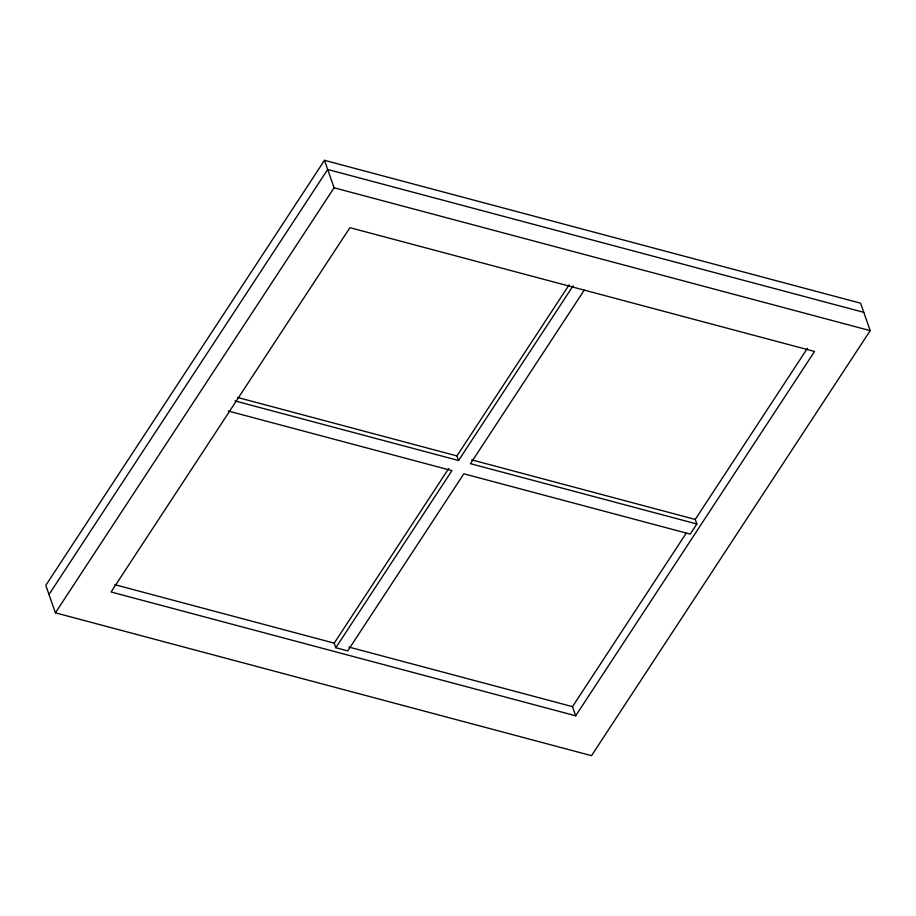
<?xml version="1.0" encoding="UTF-8"?>
<svg xmlns="http://www.w3.org/2000/svg" width="916" height="916" viewBox="0 0 916 916"><rect width="100%" height="100%" fill="white"/><g stroke="black" fill="none" stroke-linecap="round" stroke-linejoin="round"><path stroke-width="1.37" d="M324.482 160.323L45.8 585.358L55.418 612.815L591.518 755.677L870.2 330.642L860.582 303.185L324.482 160.323L334.088 187.78L55.418 612.815M49.006 594.507L327.676 169.471L863.788 312.345M807.431 348.309L695.233 519.429L696.836 523.998L690.206 534.12L463.84 473.801L347.725 650.898L335.817 647.727L334.214 643.147L448.76 468.442M234.965 400.922L458.561 460.508L456.958 455.928L569.157 284.819M335.817 647.727L451.931 470.618L228.336 411.044M458.561 460.508L573.107 285.803M584.236 290.166L470.481 463.679L696.836 523.998M575.683 715.797L814.553 351.481L349.923 227.66L111.065 591.976L575.683 715.797L572.489 706.637L686.244 533.135M334.088 187.78L870.2 330.642M237.507 397.441L456.958 455.928M471.637 459.843L695.233 519.429M114.752 584.66L334.214 643.147M348.882 647.051L572.489 706.637"/></g></svg>
